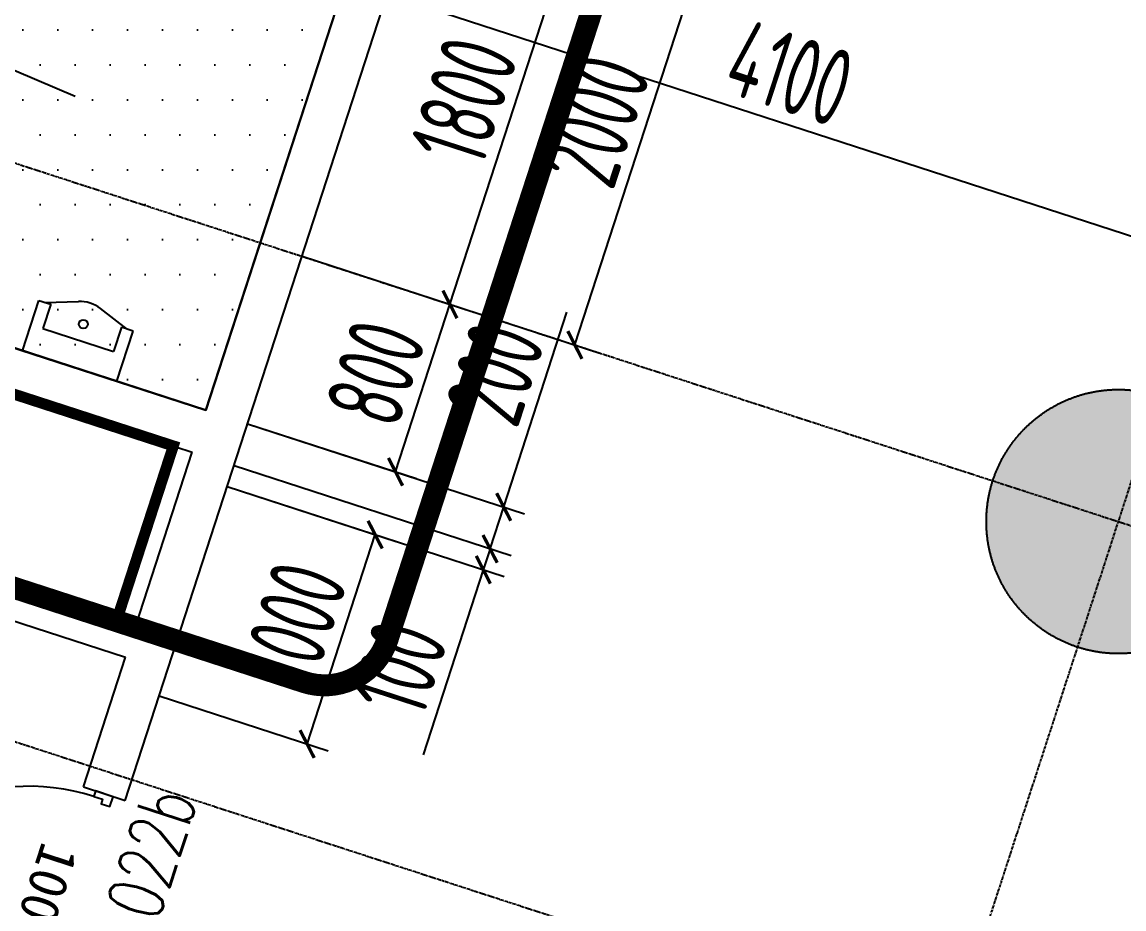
# Model space of a CAD drawing. Extents: x -3523 to 12007717, y -6694179 to 21431.
# Drawn here: x 11952761 to 11957767, y -6397491 to -6393462 of the extents above; entities that cross this region are included whole.
import ezdxf
from ezdxf.enums import TextEntityAlignment as Align
from ezdxf.xclip import XClip

# ---------------------------------------------------------------- set-up
doc = ezdxf.new("R2010")
doc.units = 0
doc.header["$LTSCALE"] = 10
doc.header["$MEASUREMENT"] = 0
doc.header["$XCLIPFRAME"] = 0
for name, pattern in [('A3-RG-axis-100$0$CENTER', [2, 1.25, -0.25, 0.25, -0.25]), ('A3-SYMB-4F-100$0$$AUDIT_BAD_LTYPE2', [0]), ('DASHED2', [0.375, 0.25, -0.125])]:
    doc.linetypes.add(name, pattern=pattern)
for name, color, linetype in [('A-CLOD', 200, 'Continuous'), ('A3-RB-4F-100$0$A-DIMS-100', 1, 'Continuous'), ('A3-RG-axis-100$0$A-GRID', 1, 'A3-RG-axis-100$0$CENTER'), ('A3-RI-4F$0$A-DOOR', 32, 'Continuous'), ('A3-RI-4F$0$A-HATCH', 8, 'Continuous'), ('A3-RI-4F$0$A-WALL', 7, 'Continuous'), ('A3-RS-1F$0$A-HATH-GRAY', 8, 'Continuous'), ('A3-RS-1F$0$A-WALL', 7, 'Continuous'), ('A3-RX-3F$0$A-FIXT', 55, 'Continuous'), ('A3-SYMB-4F-100$0$$AUDIT_BAD_LAYER1', 7, 'Continuous'), ('A3-SYMB-4F-100$0$A-SYMB', 4, 'Continuous'), ('A3-SYMB-4F-100$0$A-SYMB-DOOR', 3, 'Continuous'), ('A3-SYMB-4F-100$0$A-SYMB-DOOR1', 3, 'Continuous'), ('A3-SYMB-4F-100$0$A-SYMB-DOOR2', 3, 'Continuous'), ('A3-SYMB-4F-100$0$A-SYMB-DOOR3', 3, 'Continuous')]:
    doc.layers.add(name, color=color, linetype=linetype)
doc.layers.add('A3-RI-4F$0$临时层', color=140, linetype='Continuous', plot=False)
doc.styles.add('A3-RB-4F-100$0$XD2008', font='xd-hzs.shx', dxfattribs={"width": 0.7, "bigfont": 'xd-hztxt.shx'})
doc.styles.add('A3-RI-4F$0$Standard', font='')
doc.styles.add('A3-SYMB-4F-100$0$ECADI-TXT', font='simplex.shx', dxfattribs={"bigfont": 'hztxt.shx'})
doc.styles.add('A3-SYMB-4F-100$0$XD2008', font='hzs.shx', dxfattribs={"width": 0.7, "bigfont": 'hztxt.shx'})
doc.styles.get('A3-RI-4F$0$Standard').set_extended_font_data('SimSun')
doc.dimstyles.new('A3-RB-4F-100$0$XD100$0', dxfattribs={"dimscale": 100, "dimtxt": 3.5, "dimasz": 1, "dimexe": 1, "dimexo": 2, "dimgap": 0.5, "dimtad": 1, "dimdec": 0, "dimdsep": 46, "dimtxsty": 'A3-RB-4F-100$0$XD2008', "dimblk1": 'A3-RB-4F-100$0$_ARCHTICK', "dimblk2": 'A3-RB-4F-100$0$_ARCHTICK', "dimsah": 1, "dimcen": 2.5, "dimclrt": 4, "dimaunit": 1, "dimadec": 0, "dimazin": 0, "dimtfac": 1, "dimtdec": 0, "dimtix": 1, "dimtmove": 0, "dimatfit": 3, "dimfxl": 0, "dimtolj": 1, "dimtzin": 0, "dimarcsym": 0})

# ---------------------------------------------------------------- blocks, each defined once
blk = doc.blocks.new('A3-RI-4F$0$J-单扇门-1000-1')
for points in [[(-1000, -82.1), (-973.7, -82.1), (-973.7, -40), (-952.6, -40), (-952.6, 2.1), (-1000, 2.1)], [(0, -82.1), (-26.3, -82.1), (-26.3, -40), (-47.4, -40), (-47.4, 2.1), (0, 2.1)], [(-26.3, -82.1), (-26.3, -1029.5), (-68.4, -1029.5), (-68.4, -82.1)]]:
    blk.add_lwpolyline(points, close=True)
blk.add_lwpolyline([(-973.7, -82.1, 0.414214), (-26.3, -1029.5)], format="xyb")
at = {"layer": 'Defpoints', "style": 'A3-RI-4F$0$Standard'}
blk.add_text('1000', height=175, rotation=360, dxfattribs=at).set_placement((-713, -242.3))
blk = doc.blocks.new('A3-RI-4F')
at = {"layer": 'A3-RI-4F$0$A-HATCH'}
h = blk.add_hatch(dxfattribs=at)
h.set_pattern_fill('DOTS', color=256, scale=100, style=0)
h.set_pattern_definition([(0, (0, 0), (79.375, 158.75), [0, -158.75])])
h.paths.add_polyline_path([(11946737.1, -6391577), (11948653, -6385680.5), (11951648.8, -6386653.9), (11951711, -6386463.8), (11951758.1, -6386479.1), (11952036.3, -6385623.2), (11956268.5, -6386998.3), (11953595.5, -6395224.9), (11948982.8, -6393726.2), (11949060.1, -6393488.4), (11949440.5, -6393612), (11949780.4, -6392565.9)])
h.paths.add_polyline_path([(11954460.7, -6392562), (11954831.5, -6391420.7), (11954137.3, -6391195.1), (11953766.4, -6392336.4)], flags=16)
blk.add_lwpolyline([(11946737.1, -6391577), (11948653, -6385680.5), (11951648.8, -6386653.9), (11951711, -6386463.8), (11951758.1, -6386479.1), (11952036.3, -6385623.2), (11956268.5, -6386998.3), (11953595.5, -6395224.9), (11948982.8, -6393726.2), (11949060.1, -6393488.4), (11949440.5, -6393612), (11949780.4, -6392565.9)], close=True, dxfattribs=at)
at = {"layer": 'A3-RI-4F$0$A-WALL'}
for p, q in [((11953229.5, -6396998.6), (11956520.5, -6386869.9)), ((11953595.5, -6395224.9), (11954398.9, -6392752.2)), ((11948887.7, -6393695.3), (11953595.5, -6395224.9)), ((11948825.9, -6393885.5), (11953533.7, -6395415.1)), ((11948569.5, -6394674.9), (11953277.2, -6396204.5)), ((11948523.1, -6394817.5), (11953230.8, -6396347.2)), ((11953277.2, -6396204.5), (11953533.7, -6395415.1)), ((11953039.2, -6396936.8), (11953230.8, -6396347.2)), ((11953039.2, -6396936.8), (11953229.5, -6396998.6))]:
    blk.add_line(p, q, dxfattribs=at)
at = {"layer": 'A3-RI-4F$0$临时层', "const_width": 50}
blk.add_lwpolyline([(11952402.2, -6395920.2), (11952658.7, -6395130.9), (11953448.1, -6395387.3), (11953191.6, -6396176.7)], close=True, dxfattribs=at)
at = {"layer": 'A3-RI-4F$0$A-DOOR', "rotation": 251.9999999999615}
blk.add_blockref('A3-RI-4F$0$J-单扇门-1000-1', (11952863.4, -6397931.2), dxfattribs=at)
blk = doc.blocks.new('A3-RG-axis-100')
at = {"layer": 'A3-RG-axis-100$0$A-GRID'}
for p, q in [((11950027, -6419475.4), (11962313.3, -6381662.1)), ((11908160.7, -6382249.8), (12003495.5, -6413225.9)), ((11940623, -6390168.8), (12004268, -6410848.3))]:
    blk.add_line(p, q, dxfattribs=at)
blk = doc.blocks.new('A3-SYMB-4F-100$0$ECADI-TAG-DOOR')
at = {"layer": 'A3-SYMB-4F-100$0$A-SYMB-DOOR', "style": 'A3-SYMB-4F-100$0$ECADI-TXT', "width": 0.7}
for tag, p in [('门窗主编号1', (-6.414, 7.257)), ('门窗主编号2', (2.085, 7.257))]:
    blk.add_attdef(tag, p, '', height=2.5, dxfattribs=at)
at = {"layer": 'A3-SYMB-4F-100$0$A-SYMB-DOOR', "style": 'A3-SYMB-4F-100$0$ECADI-TXT', "width": 0.7, "flags": 1}
for tag, p in [('洞口尺寸(宽X高)', (-6.416, 1.62)), ('备注', (-6.394, -1.213))]:
    blk.add_attdef(tag, p, '', height=2.5, dxfattribs=at)
at = {"layer": 'A3-SYMB-4F-100$0$A-SYMB-DOOR1', "style": 'A3-SYMB-4F-100$0$ECADI-TXT', "width": 0.7}
blk.add_attdef('门窗辅编号1', (-6.414, 4.413), '', height=2.5, dxfattribs=at)
at = {"layer": 'A3-SYMB-4F-100$0$A-SYMB-DOOR2', "style": 'A3-SYMB-4F-100$0$ECADI-TXT', "width": 0.7}
blk.add_attdef('门窗辅编号2', (-2.861, 4.413), '', height=2.5, dxfattribs=at)
at = {"layer": 'A3-SYMB-4F-100$0$A-SYMB-DOOR3', "style": 'A3-SYMB-4F-100$0$ECADI-TXT', "width": 0.7}
blk.add_attdef('门窗辅编号3', (2.323, 4.413), '', height=2.5, dxfattribs=at)
blk = doc.blocks.new('A3-SYMB-4F-100$0$ECADI-TAG-HGHT（国标）')
at = {"color": 1, "const_width": 0.5}
blk.add_lwpolyline([(-2.121, 2.121), (0, 0), (2.121, 2.121)], dxfattribs=at)
at = {"color": 1}
blk.add_point((-1.481, 4.6), dxfattribs=at)
at = {"layer": 'A3-SYMB-4F-100$0$$AUDIT_BAD_LAYER1', "color": 1, "linetype": 'A3-SYMB-4F-100$0$$AUDIT_BAD_LTYPE2'}
blk.add_line((-2.121, 2.121), (11.768, 2.121), dxfattribs=at)
at = {"style": 'A3-SYMB-4F-100$0$XD2008', "width": 0.7}
blk.add_attdef('FL', text='', height=3, dxfattribs=at).set_placement((-2.689, 2.967), align=Align.RIGHT)
for tag, p in [('F.F.L.', (2.284, 2.967)), ('T.O.S.', (2.284, -1.104))]:
    blk.add_attdef(tag, p, '', height=3, dxfattribs=at)
blk = doc.blocks.new('A3-SYMB-4F-100')
at = {"layer": 'A3-SYMB-4F-100$0$A-SYMB'}
ref = blk.add_blockref('A3-SYMB-4F-100$0$ECADI-TAG-HGHT（国标）', (11951836.1, -6393533.8), dxfattribs=dict(at, xscale=100, yscale=100, rotation=337))
ref.add_attrib('F.F.L.', '14.180', (11951801.3, -6393196.7), dxfattribs={"layer": '0', "height": 300, "rotation": 337, "style": 'A3-SYMB-4F-100$0$XD2008', "width": 0.7})
ref.add_attrib('T.O.S.', '14.130', (11952003.1, -6393724.7), dxfattribs={"layer": '0', "height": 300, "rotation": 337, "style": 'A3-SYMB-4F-100$0$XD2008', "width": 0.7})
at = {"layer": 'A3-SYMB-4F-100$0$A-SYMB-DOOR'}
ref = blk.add_blockref('A3-SYMB-4F-100$0$ECADI-TAG-DOOR', (11954323.9, -6396998.9), dxfattribs=dict(at, xscale=99.99999999997296, yscale=100, zscale=100, rotation=71.99999999999999))
ref.add_attrib('门窗主编号1', 'M1022b', dxfattribs={"height": 250, "rotation": 72, "style": 'A3-SYMB-4F-100$0$ECADI-TXT', "width": 0.7}).set_placement((11953560, -6396992.5), align=Align.RIGHT)
blk = doc.blocks.new('A3-RB-4F-100$0$_ARCHTICK')
at = {"color": 0, "linetype": 'ByBlock', "const_width": 0.15}
blk.add_lwpolyline([(-0.5, -0.5), (0.5, 0.5)], dxfattribs=at)
blk = doc.blocks.new('*D2669')
at = {"layer": 'A3-RB-4F-100$0$A-DIMS-100', "color": 0, "lineweight": -2}
for p, q in [((11954589.1, -6392814), (11955356.3, -6393063.2)), ((11954704.9, -6394744.2), (11955261.2, -6393032.3)), ((11954032.9, -6394525.9), (11954800, -6394775.1))]:
    blk.add_line(p, q, dxfattribs=at)
at = {"layer": 'Defpoints', "color": 0}
for p in [(11954398.9, -6392752.2), (11955261.2, -6393032.3), (11953842.7, -6394464.1)]:
    blk.add_point(p, dxfattribs=at)
at = {"layer": 'A3-RB-4F-100$0$A-DIMS-100', "color": 0, "lineweight": -2, "xscale": 100, "yscale": 100, "zscale": 100}
for p, rotation in [((11955261.2, -6393032.3), 71.9999756440566), ((11954704.9, -6394744.2), 251.9999756440566)]:
    blk.add_blockref('A3-RB-4F-100$0$_ARCHTICK', p, dxfattribs=dict(at, rotation=rotation))
at = {"layer": 'A3-RB-4F-100$0$A-DIMS-100', "color": 4, "insert": (11954769, -6393818.8), "char_height": 350, "attachment_point": 5, "rotation": 72, "style": 'A3-RB-4F-100$0$XD2008'}
blk.add_mtext('\\A1;1800', dxfattribs=at)
blk = doc.blocks.new('*D2673')
at = {"layer": 'A3-RB-4F-100$0$A-DIMS-100', "color": 0, "lineweight": -2}
for p, q in [((11954337.1, -6392942.4), (11954198.6, -6393368.6)), ((11954229.5, -6393273.5), (11958128.9, -6394540.5)), ((11958236.4, -6394209.4), (11958098, -6394635.6))]:
    blk.add_line(p, q, dxfattribs=at)
at = {"layer": 'Defpoints', "color": 0}
for p in [(11954398.9, -6392752.2), (11958298.2, -6394019.2), (11958128.9, -6394540.5)]:
    blk.add_point(p, dxfattribs=at)
at = {"layer": 'A3-RB-4F-100$0$A-DIMS-100', "color": 0, "lineweight": -2, "xscale": 100, "yscale": 100, "zscale": 100}
for p, rotation in [((11954229.5, -6393273.5), 162.0000000157671), ((11958128.9, -6394540.5), 342.000000015767)]:
    blk.add_blockref('A3-RB-4F-100$0$_ARCHTICK', p, dxfattribs=dict(at, rotation=rotation))
at = {"layer": 'A3-RB-4F-100$0$A-DIMS-100', "color": 4, "insert": (11956248.7, -6393693), "char_height": 350, "attachment_point": 5, "rotation": 342, "style": 'A3-RB-4F-100$0$XD2008'}
blk.add_mtext('\\A1;4100', dxfattribs=at)
blk = doc.blocks.new('*D2731')
at = {"layer": 'A3-RB-4F-100$0$A-DIMS-100', "color": 0, "lineweight": -2}
for p, q in [((11954032.9, -6394525.9), (11954800, -6394775.1)), ((11954457.7, -6395505.1), (11954704.9, -6394744.2)), ((11953785.7, -6395286.7), (11954552.8, -6395536))]:
    blk.add_line(p, q, dxfattribs=at)
at = {"layer": 'Defpoints', "color": 0}
for p in [(11953842.7, -6394464.1), (11954704.9, -6394744.2), (11953595.5, -6395224.9)]:
    blk.add_point(p, dxfattribs=at)
at = {"layer": 'A3-RB-4F-100$0$A-DIMS-100', "color": 0, "lineweight": -2, "xscale": 100, "yscale": 100, "zscale": 100}
for p, rotation in [((11954704.9, -6394744.2), 71.99999999987142), ((11954457.7, -6395505.1), 251.9999999998714)]:
    blk.add_blockref('A3-RB-4F-100$0$_ARCHTICK', p, dxfattribs=dict(at, rotation=rotation))
at = {"layer": 'A3-RB-4F-100$0$A-DIMS-100', "color": 4, "insert": (11954367.3, -6395055.1), "char_height": 350, "attachment_point": 5, "rotation": 72, "style": 'A3-RB-4F-100$0$XD2008'}
blk.add_mtext('\\A1;800', dxfattribs=at)
blk = doc.blocks.new('*D2732')
at = {"layer": 'A3-RB-4F-100$0$A-DIMS-100', "color": 0, "lineweight": -2}
for p, q in [((11954949, -6395664.7), (11955236.4, -6394780.2)), ((11953785.7, -6395286.7), (11955044.1, -6395695.6)), ((11953723.9, -6395476.9), (11954982.3, -6395885.8)), ((11954887.2, -6395854.9), (11954949, -6395664.7))]:
    blk.add_line(p, q, dxfattribs=at)
at = {"layer": 'Defpoints', "color": 0}
for p in [(11953595.5, -6395224.9), (11953533.7, -6395415.1), (11954949, -6395664.7)]:
    blk.add_point(p, dxfattribs=at)
at = {"layer": 'A3-RB-4F-100$0$A-DIMS-100', "color": 0, "lineweight": -2, "xscale": 100, "yscale": 100, "zscale": 100}
for p, rotation in [((11954949, -6395664.7), 72.00000000013478), ((11954887.2, -6395854.9), 252.0000000001347)]:
    blk.add_blockref('A3-RB-4F-100$0$_ARCHTICK', p, dxfattribs=dict(at, rotation=rotation))
at = {"layer": 'A3-RB-4F-100$0$A-DIMS-100', "color": 4, "insert": (11954909.6, -6395057.8), "char_height": 350, "attachment_point": 5, "rotation": 72, "style": 'A3-RB-4F-100$0$XD2008'}
blk.add_mtext('\\A1;200', dxfattribs=at)
blk = doc.blocks.new('*D2733')
at = {"layer": 'A3-RB-4F-100$0$A-DIMS-100', "color": 0, "lineweight": -2}
for p, q in [((11953723.9, -6395476.9), (11954982.3, -6395885.8)), ((11953693, -6395572.1), (11954951.4, -6395980.9)), ((11954887.2, -6395854.9), (11954856.3, -6395950)), ((11954856.3, -6395950), (11954583.3, -6396790.1))]:
    blk.add_line(p, q, dxfattribs=at)
at = {"layer": 'Defpoints', "color": 0}
for p in [(11953533.7, -6395415.1), (11953502.8, -6395510.2), (11954887.2, -6395854.9)]:
    blk.add_point(p, dxfattribs=at)
at = {"layer": 'A3-RB-4F-100$0$A-DIMS-100', "color": 0, "lineweight": -2, "xscale": 100, "yscale": 100, "zscale": 100}
for p, rotation in [((11954887.2, -6395854.9), 71.99999999944959), ((11954856.3, -6395950), 251.9999999994496)]:
    blk.add_blockref('A3-RB-4F-100$0$_ARCHTICK', p, dxfattribs=dict(at, rotation=rotation))
at = {"layer": 'A3-RB-4F-100$0$A-DIMS-100', "color": 4, "insert": (11954474.9, -6396395.7), "char_height": 350, "attachment_point": 5, "rotation": 72, "style": 'A3-RB-4F-100$0$XD2008'}
blk.add_mtext('\\A1;100', dxfattribs=at)
blk = doc.blocks.new('*D2752')
at = {"layer": 'A3-RB-4F-100$0$A-DIMS-100', "color": 0, "lineweight": -2}
for p, q in [((11953693, -6395572.1), (11954460.1, -6395821.3)), ((11954056, -6396741.5), (11954365, -6395790.4)), ((11953384, -6396523.1), (11954151.1, -6396772.4))]:
    blk.add_line(p, q, dxfattribs=at)
at = {"layer": 'Defpoints', "color": 0}
for p in [(11953502.8, -6395510.2), (11954365, -6395790.4), (11953193.7, -6396461.3)]:
    blk.add_point(p, dxfattribs=at)
at = {"layer": 'A3-RB-4F-100$0$A-DIMS-100', "color": 0, "lineweight": -2, "xscale": 100, "yscale": 100, "zscale": 100}
for p, rotation in [((11954365, -6395790.4), 71.9999999999076), ((11954056, -6396741.5), 251.9999999999076)]:
    blk.add_blockref('A3-RB-4F-100$0$_ARCHTICK', p, dxfattribs=dict(at, rotation=rotation))
at = {"layer": 'A3-RB-4F-100$0$A-DIMS-100', "color": 4, "insert": (11953996.5, -6396196.4), "char_height": 350, "attachment_point": 5, "rotation": 72, "style": 'A3-RB-4F-100$0$XD2008'}
blk.add_mtext('\\A1;1000', dxfattribs=at)
blk = doc.blocks.new('*D2503')
at = {"layer": 'A3-RB-4F-100$0$A-DIMS-100', "color": 0, "lineweight": -2}
for p, q in [((11954650.9, -6392623.8), (11955985.4, -6393057.4)), ((11955272.3, -6394928.6), (11955890.3, -6393026.5)), ((11954032.9, -6394525.9), (11955367.4, -6394959.5))]:
    blk.add_line(p, q, dxfattribs=at)
at = {"layer": 'Defpoints', "color": 0}
for p in [(11954460.7, -6392562), (11955890.3, -6393026.5), (11953842.7, -6394464.1)]:
    blk.add_point(p, dxfattribs=at)
at = {"layer": 'A3-RB-4F-100$0$A-DIMS-100', "color": 0, "lineweight": -2, "xscale": 100, "yscale": 100, "zscale": 100}
for p, rotation in [((11955890.3, -6393026.5), 71.9999999998298), ((11955272.3, -6394928.6), 251.9999999998298)]:
    blk.add_blockref('A3-RB-4F-100$0$_ARCHTICK', p, dxfattribs=dict(at, rotation=rotation))
at = {"layer": 'A3-RB-4F-100$0$A-DIMS-100', "color": 4, "insert": (11955367.3, -6393908), "char_height": 350, "attachment_point": 5, "rotation": 72, "style": 'A3-RB-4F-100$0$XD2008'}
blk.add_mtext('\\A1;2000', dxfattribs=at)
blk = doc.blocks.new('*D2506')
at = {"layer": 'A3-RB-4F-100$0$A-DIMS-100', "color": 0, "lineweight": -2}
for p, q in [((11954522.5, -6392371.8), (11954639.8, -6392010.9)), ((11954608.9, -6392106.1), (11958508.2, -6393373)), ((11958421.8, -6393638.7), (11958539.1, -6393277.9))]:
    blk.add_line(p, q, dxfattribs=at)
at = {"layer": 'Defpoints', "color": 0}
for p in [(11954460.7, -6392562), (11958508.2, -6393373), (11958360, -6393828.9)]:
    blk.add_point(p, dxfattribs=at)
at = {"layer": 'A3-RB-4F-100$0$A-DIMS-100', "color": 0, "lineweight": -2, "xscale": 100, "yscale": 100, "zscale": 100}
for p, rotation in [((11954608.9, -6392106.1), 161.9999640730512), ((11958508.2, -6393373), 341.9999640730513)]:
    blk.add_blockref('A3-RB-4F-100$0$_ARCHTICK', p, dxfattribs=dict(at, rotation=rotation))
at = {"layer": 'A3-RB-4F-100$0$A-DIMS-100', "color": 4, "insert": (11956628.1, -6392525.5), "char_height": 350, "attachment_point": 5, "rotation": 342, "style": 'A3-RB-4F-100$0$XD2008'}
blk.add_mtext('\\A1;4100', dxfattribs=at)
blk = doc.blocks.new('A3-RX-3F$0$A-1-1-X-toilel$0$A-1-10-01~10(B1~wd)$0$333')
at = {"layer": 'A3-RX-3F$0$A-FIXT'}
for p, q in [((0, -225), (0, 225)), ((0, 225), (240, 225)), ((240, 225), (240, 168.7)), ((240, 168.7), (124.4, 168.7)), ((124.4, 168.7), (124.4, -168.7)), ((240, 196.9), (291.3, 53.1)), ((240, -196.9), (291.3, -53.1)), ((240, -168.7), (124.4, -168.7)), ((240, -225), (240, -168.7)), ((0, -225), (240, -225))]:
    blk.add_line(p, q, dxfattribs=at)
blk.add_circle((200, 0), 20, dxfattribs=at)
blk.add_ellipse((225.2, 0), major_axis=(0, 112.5), ratio=0.666667, start_param=4.220783, end_param=5.203995, dxfattribs=at)
blk = doc.blocks.new('A3-RX-3F')
at = {"layer": 'A3-RX-3F$0$A-FIXT', "rotation": 71.99999994996439}
blk.add_blockref('A3-RX-3F$0$A-1-1-X-toilel$0$A-1-10-01~10(B1~wd)$0$333', (11952977.3, -6395024.1), dxfattribs=at)
blk = doc.blocks.new('A3-RS-1F')
at = {"layer": 'A3-RS-1F$0$A-HATH-GRAY'}
h = blk.add_hatch(color=256, dxfattribs=at)
edge = h.paths.add_edge_path()
edge.add_arc((11957742, -6395731), 600, 0, 360)
at = {"layer": 'A3-RS-1F$0$A-WALL'}
blk.add_circle((11957742, -6395731), 600, dxfattribs=at)
blk = doc.blocks.new('A3-RB-4F-100')
at = {"layer": 'A3-RB-4F-100$0$A-DIMS-100'}
for p1, p2, distance, override, picture, middle in [((11954460.7, -6392562), (11958360, -6393828.9), 479.4, {"dimadec": 3}, '*D2506', (11956628.1, -6392525.5)), ((11953842.7, -6394464.1), (11954460.7, -6392562), -1503.1, {"dimadec": 3}, '*D2503', (11955367.3, -6393908)), ((11953842.7, -6394464.1), (11954398.9, -6392752.2), -906.6, {"dimasz": 1, "dimadec": 3}, '*D2669', (11954769, -6393818.8)), ((11954398.9, -6392752.2), (11958298.2, -6394019.2), -548.1, {"dimasz": 1, "dimadec": 3}, '*D2673', (11956248.7, -6393693)), ((11953595.5, -6395224.9), (11953842.7, -6394464.1), -906.6, {"dimasz": 1, "dimadec": 3}, '*D2731', (11954367.3, -6395055.1)), ((11953193.7, -6396461.3), (11953502.8, -6395510.2), -906.6, {"dimasz": 1, "dimadec": 3}, '*D2752', (11953996.5, -6396196.4))]:
    dim = blk.add_aligned_dim(p1=p1, p2=p2, distance=distance, dimstyle='A3-RB-4F-100$0$XD100$0', override=override, dxfattribs=at)
    dim.commit()
    dim.dimension.update_dxf_attribs({"geometry": picture, "text_midpoint": middle})
for base, p1, p2, picture, middle in [((11954949, -6395664.7), (11953533.7, -6395415.1), (11953595.5, -6395224.9), '*D2732', (11955123.6, -6395127.4)), ((11954887.2, -6395854.9), (11953502.8, -6395510.2), (11953533.7, -6395415.1), '*D2733', (11954688.9, -6396465.2))]:
    dim = blk.add_linear_dim(base=base, p1=p1, p2=p2, angle=72, dimstyle='A3-RB-4F-100$0$XD100$0', override={"dimasz": 1, "dimadec": 3}, dxfattribs=at)
    dim.commit()
    dim.dimension.update_dxf_attribs({"geometry": picture, "text_midpoint": middle, "dimtype": 129})

msp = doc.modelspace()

# ---------------------------------------------------------------- linework, layer by layer
at = {"layer": 'A-CLOD', "linetype": 'DASHED2', "const_width": 100}
msp.add_lwpolyline([(11948896.4, -6383928.9), (11957234.1, -6386638, -0.414214), (11957426.8, -6387016.1), (11954420.7, -6396267.6, -0.414214), (11954042.7, -6396460.2), (11945705, -6393751.1, -0.414214), (11945512.4, -6393373.1), (11948518.4, -6384121.5, -0.414214)], format="xyb", close=True, dxfattribs=at)

# ---------------------------------------------------------------- block references
for name in ['A3-RB-4F-100', 'A3-RI-4F', 'A3-RG-axis-100', 'A3-SYMB-4F-100', 'A3-RX-3F']:
    msp.add_blockref(name, (0, 0))
ref = msp.add_blockref('A3-RS-1F', (0, 0))
XClip(ref).set_block_clipping_path([(11871425.4322899505, -6415321.6611522771), (11906602.3863900397, -6425223.3304480491), (11927660.6718041506, -6433885.5894491719), (11979180.2172092292, -6452870.0973187089), (12006666.0703704003, -6383055.1873073513), (11899640.5729718395, -6357118.50795958), (11882000.8699817006, -6406957.6178313009)])

doc.saveas('drawing.dxf')
